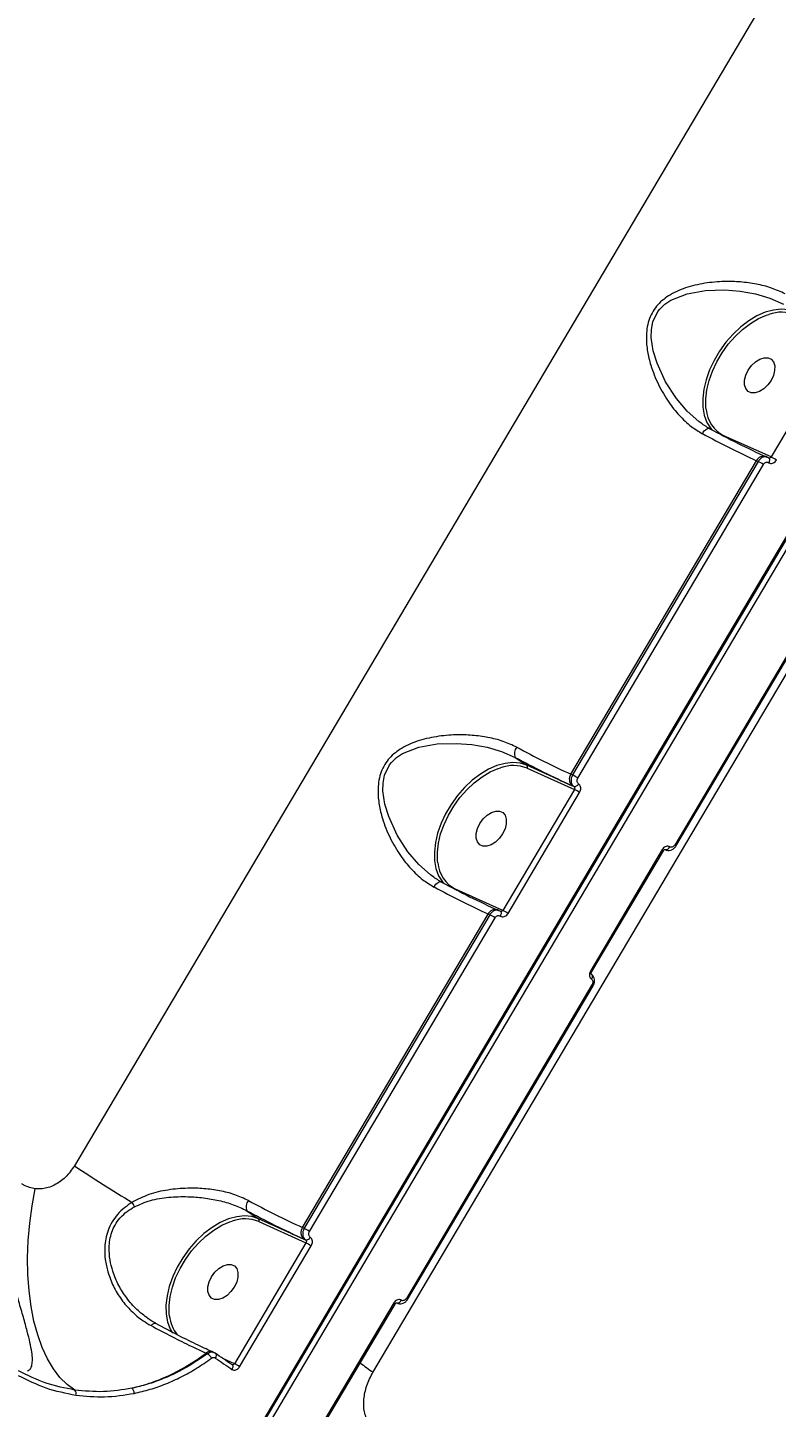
# Model space of a CAD drawing. Header units: millimetres. Extents: x -6879 to 7341, y -8047 to 7187.
# Drawn here: x 183 to 352.9, y 2121.7 to 2434.7 of the extents above; entities that cross this region are included whole.
import ezdxf

# ---------------------------------------------------------------- set-up
doc = ezdxf.new("R2010")
doc.units = ezdxf.units.MM
for name, color, linetype in [('DIKOM_ОБЪЕКТ', 7, 'Continuous'), ('DIKOM_РАЗМЕР_ЗОНА', 7, 'Continuous'), ('DIKOM_РАЗМЕР_ОБЪЕКТА', 7, 'Continuous')]:
    doc.layers.add(name, color=color, linetype=linetype)
doc.styles.add('style1', font='arial.ttf', dxfattribs={"width": 0.8})
doc.dimstyles.new('1-50', dxfattribs={"dimtxt": 300, "dimasz": 200, "dimexe": 100, "dimexo": 0, "dimgap": 100, "dimtad": 0, "dimdec": 0, "dimtxsty": 'style1', "dimcen": 0, "dimclrd": 7, "dimclre": 7, "dimadec": 1, "dimazin": 2, "dimtfac": 1, "dimtdec": 0, "dimtmove": 1, "dimatfit": 3, "dimfxl": 0, "dimlwd": 25, "dimlwe": 18, "dimarcsym": 0})

# ---------------------------------------------------------------- blocks, each defined once
blk = doc.blocks.new('*D19')
at = {"layer": 'Defpoints', "color": 0, "transparency": 16777216}
for p in [(5624.04, 6094.27), (-4435.35, 2864.29), (5624.04, -2640.11)]:
    blk.add_point(p, dxfattribs=at)
at = {"layer": 'DIKOM_РАЗМЕР_ОБЪЕКТА', "color": 7, "lineweight": 18, "transparency": 16777216}
for p, q in [((-4435.35, 2864.29), (-4435.35, 6194.27)), ((5624.04, -2640.11), (5624.04, 6194.27))]:
    blk.add_line(p, q, dxfattribs=at)
at = {"layer": 'DIKOM_РАЗМЕР_ОБЪЕКТА', "color": 7, "lineweight": 25, "transparency": 16777216}
for p, q in [((-4235.35, 6094.27), (2113.67, 6094.27)), ((5424.04, 6094.27), (3193.46, 6094.27))]:
    blk.add_line(p, q, dxfattribs=at)
at = {"layer": 'DIKOM_РАЗМЕР_ОБЪЕКТА', "color": 7, "transparency": 16777216}
for points in [[(-4235.35, 6127.6), (-4235.35, 6060.94), (-4435.35, 6094.27)], [(5424.04, 6127.6), (5424.04, 6060.94), (5624.04, 6094.27)]]:
    blk.add_solid(points, dxfattribs=at)
at = {"layer": 'DIKOM_РАЗМЕР_ОБЪЕКТА', "color": 0, "transparency": 16777216, "insert": (2653.56, 6094.27), "char_height": 300, "attachment_point": 5, "style": 'style1'}
blk.add_mtext('10100', dxfattribs=at)
blk = doc.blocks.new('*D17')
at = {"layer": 'Defpoints', "color": 0, "transparency": 16777216}
for p in [(-5935.35, 6990.27), (-5935.35, 998.27), (7340.79, -2830.86)]:
    blk.add_point(p, dxfattribs=at)
at = {"layer": 'DIKOM_РАЗМЕР_ЗОНА', "color": 7, "lineweight": 18, "transparency": 16777216}
for p, q in [((-5935.35, 998.27), (-5935.35, 7090.27)), ((7340.79, -2830.86), (7340.79, 7090.27))]:
    blk.add_line(p, q, dxfattribs=at)
at = {"layer": 'DIKOM_РАЗМЕР_ЗОНА', "color": 7, "lineweight": 25, "transparency": 16777216}
for p, q in [((-5735.35, 6990.27), (2016.67, 6990.27)), ((7140.79, 6990.27), (3096.46, 6990.27))]:
    blk.add_line(p, q, dxfattribs=at)
at = {"layer": 'DIKOM_РАЗМЕР_ЗОНА', "color": 7, "transparency": 16777216}
for points in [[(-5735.35, 7023.6), (-5735.35, 6956.94), (-5935.35, 6990.27)], [(7140.79, 7023.6), (7140.79, 6956.94), (7340.79, 6990.27)]]:
    blk.add_solid(points, dxfattribs=at)
at = {"layer": 'DIKOM_РАЗМЕР_ЗОНА', "color": 0, "transparency": 16777216, "insert": (2556.56, 6990.27), "char_height": 300, "attachment_point": 5, "style": 'style1'}
blk.add_mtext('13300', dxfattribs=at)

msp = doc.modelspace()

# ---------------------------------------------------------------- linework, layer by layer
at = {"layer": 'DIKOM_ОБЪЕКТ', "color": 7, "linetype": 'Continuous', "lineweight": 15}
for p, q in [((462.17, 2500.23), (216.67, 2085.36)), ((216.96, 2085.1), (462.46, 2499.97)), ((217.96, 2084.46), (463.47, 2499.33)), ((371.18, 2476.48), (193.65, 2176.47)), ((261.36, 2129.61), (438.89, 2429.62)), ((367.91, 2364.73), (351.68, 2337.3)), ((337.69, 2343.77), (337.77, 2343.72)), ((340.96, 2342.12), (340.92, 2342.06)), ((351.68, 2337.3), (340.96, 2342.12)), ((306.27, 2265.32), (348.37, 2336.46)), ((348.74, 2336.29), (306.64, 2265.15)), ((307.83, 2264.46), (349.93, 2335.61)), ((348.37, 2336.46), (348.74, 2336.29)), ((350.87, 2337.22), (350.48, 2337.4)), ((351.07, 2337.11), (350.87, 2337.21)), ((351.07, 2337.11), (351.12, 2337.08)), ((371.91, 2320.4), (329.81, 2249.26)), ((330.07, 2249.02), (372.17, 2320.17)), ((293.64, 2269.15), (296.25, 2267.34)), ((306.54, 2262.71), (296.25, 2267.34)), ((296.32, 2266.69), (307.04, 2261.87)), ((306.64, 2265.15), (306.27, 2265.32)), ((307.04, 2261.87), (290.81, 2234.44)), ((292, 2233.75), (308.23, 2261.18)), ((306.94, 2262.53), (306.54, 2262.71)), ((326.98, 2248.21), (310.75, 2220.78)), ((311.01, 2220.54), (327.25, 2247.97)), ((327.54, 2248.24), (327.77, 2248.14)), ((327.56, 2248.26), (327.58, 2248.25)), ((327.58, 2248.25), (327.77, 2248.15)), ((276.82, 2240.91), (276.9, 2240.86)), ((280.09, 2239.26), (280.05, 2239.2)), ((290.81, 2234.44), (280.09, 2239.26)), ((245.4, 2162.46), (287.5, 2233.6)), ((287.87, 2233.43), (245.77, 2162.29)), ((246.96, 2161.6), (289.06, 2232.75)), ((287.5, 2233.6), (287.87, 2233.43)), ((290, 2234.36), (289.61, 2234.54)), ((290.2, 2234.25), (290, 2234.35)), ((290.2, 2234.25), (290.25, 2234.22)), ((311.04, 2217.54), (268.94, 2146.4)), ((269.2, 2146.16), (311.3, 2217.31)), ((232.77, 2166.29), (235.38, 2164.48)), ((245.67, 2159.85), (235.38, 2164.48)), ((235.45, 2163.83), (246.17, 2159.01)), ((245.77, 2162.29), (245.4, 2162.46)), ((246.17, 2159.01), (229.94, 2131.58)), ((231.13, 2130.89), (247.37, 2158.32)), ((246.07, 2159.67), (245.67, 2159.85)), ((266.11, 2145.35), (249.88, 2117.92)), ((250.15, 2117.68), (266.38, 2145.11)), ((266.67, 2145.38), (266.9, 2145.28)), ((266.69, 2145.4), (266.71, 2145.39)), ((266.71, 2145.39), (266.9, 2145.29)), ((223.52, 2133.97), (223.84, 2133.82)), ((225.37, 2134.07), (225.03, 2134.22)), ((229.94, 2131.58), (227.34, 2132.74)), ((229.33, 2131.39), (229.38, 2131.36))]:
    msp.add_line(p, q, dxfattribs=at)
at = {"layer": 'DIKOM_ОБЪЕКТ', "color": 7, "linetype": 'Continuous', "lineweight": 15, "flags": 128}
for points in [[(336.01, 2344.86), (335.28, 2345.34), (332.61, 2347.73), (330.18, 2350.58), (327.74, 2354.36), (325.8, 2358.57), (324.94, 2361.42), (324.49, 2364.42), (324.53, 2366.19), (324.86, 2367.97), (325.98, 2370.3), (326.41, 2370.84), (327.56, 2371.95), (328.93, 2372.87), (332.6, 2374.32), (336.77, 2375.05), (341.14, 2375.19), (344.65, 2374.92), (348.16, 2374.31), (351.42, 2373.37), (354.51, 2372.01), (354.51, 2372.01)], [(357.12, 2370.2), (355.62, 2370.67), (353.97, 2370.82), (352.2, 2370.64), (350.35, 2370.13), (348.47, 2369.31), (346.59, 2368.19), (344.77, 2366.8), (343.03, 2365.17), (341.42, 2363.34), (339.97, 2361.34), (338.72, 2359.23), (337.69, 2357.05), (336.91, 2354.84), (336.4, 2352.66), (336.16, 2350.56), (336.2, 2348.57), (336.52, 2346.76), (337.12, 2345.15), (337.97, 2343.79), (338.25, 2343.46)], [(336.96, 2348.11), (336.9, 2348.58), (336.86, 2350.5), (337.09, 2352.54), (337.59, 2354.65), (338.35, 2356.79), (339.34, 2358.91), (340.56, 2360.96), (341.96, 2362.9), (343.52, 2364.67), (345.21, 2366.25), (346.98, 2367.6), (348.8, 2368.69), (350.63, 2369.48), (351.14, 2369.65)], [(351.65, 2354.68), (350.9, 2353.64), (350, 2352.77), (349.03, 2352.16), (348.07, 2351.84), (347.18, 2351.85), (346.45, 2352.18), (345.93, 2352.81), (345.66, 2353.68), (345.67, 2354.72), (345.96, 2355.86), (346.5, 2356.99), (347.25, 2358.03), (348.14, 2358.89), (349.11, 2359.51), (350.08, 2359.82), (350.97, 2359.82), (351.7, 2359.49), (352.22, 2358.86), (352.48, 2357.99), (352.47, 2356.95), (352.19, 2355.81), (351.65, 2354.68)], [(336.08, 2342.59), (336.29, 2342.92), (336.52, 2343.2), (336.76, 2343.45), (337, 2343.63), (337.22, 2343.76), (337.43, 2343.81), (337.62, 2343.8), (337.69, 2343.77)], [(351.12, 2337.08), (351.17, 2337.04), (351.24, 2336.95), (351.29, 2336.83), (351.31, 2336.69), (351.3, 2336.53), (351.26, 2336.35), (351.2, 2336.18), (351.11, 2336.01)], [(275.14, 2242), (274.41, 2242.48), (271.74, 2244.86), (269.31, 2247.72), (266.87, 2251.5), (264.93, 2255.71), (264.07, 2258.56), (263.63, 2261.56), (263.66, 2263.33), (263.99, 2265.11), (265.12, 2267.44), (265.54, 2267.98), (266.69, 2269.09), (268.06, 2270.01), (271.74, 2271.46), (275.9, 2272.19), (280.27, 2272.33), (283.78, 2272.06), (287.29, 2271.45), (290.55, 2270.51), (293.64, 2269.15), (293.64, 2269.15)], [(296.25, 2267.34), (294.75, 2267.81), (293.1, 2267.96), (291.33, 2267.78), (289.48, 2267.27), (287.6, 2266.45), (285.73, 2265.33), (283.9, 2263.94), (282.16, 2262.31), (280.55, 2260.48), (279.1, 2258.48), (277.85, 2256.37), (276.82, 2254.19), (276.04, 2251.98), (275.53, 2249.8), (275.29, 2247.7), (275.33, 2245.71), (275.65, 2243.9), (276.25, 2242.29), (277.1, 2240.93), (277.38, 2240.6)], [(276.09, 2245.25), (276.03, 2245.72), (275.99, 2247.64), (276.22, 2249.68), (276.72, 2251.79), (277.48, 2253.93), (278.48, 2256.05), (279.69, 2258.1), (281.09, 2260.04), (282.65, 2261.81), (284.34, 2263.39), (286.11, 2264.74), (287.93, 2265.83), (289.76, 2266.62), (290.27, 2266.79)], [(290.78, 2251.82), (290.03, 2250.78), (289.14, 2249.91), (288.16, 2249.3), (287.2, 2248.98), (286.31, 2248.99), (285.58, 2249.32), (285.06, 2249.95), (284.8, 2250.82), (284.81, 2251.86), (285.09, 2253), (285.63, 2254.13), (286.38, 2255.17), (287.27, 2256.03), (288.25, 2256.65), (289.21, 2256.96), (290.1, 2256.96), (290.83, 2256.63), (291.35, 2256), (291.61, 2255.13), (291.6, 2254.09), (291.32, 2252.95), (290.78, 2251.82)], [(275.21, 2239.73), (275.42, 2240.06), (275.65, 2240.34), (275.89, 2240.59), (276.13, 2240.77), (276.36, 2240.9), (276.57, 2240.95), (276.75, 2240.94), (276.82, 2240.91)], [(290.25, 2234.22), (290.3, 2234.18), (290.37, 2234.09), (290.42, 2233.97), (290.44, 2233.82), (290.43, 2233.67), (290.39, 2233.49), (290.33, 2233.32), (290.24, 2233.15)], [(310.9, 2219.93), (310.94, 2219.9), (311.03, 2219.8), (311.08, 2219.67), (311.11, 2219.52), (311.11, 2219.36), (311.07, 2219.18), (311.01, 2219.01), (310.93, 2218.83)], [(193.72, 2125.6), (191.99, 2126.83), (190.37, 2128.43), (188.88, 2130.38), (187.53, 2132.66), (186.34, 2135.24), (185.32, 2138.11), (184.48, 2141.23), (183.82, 2144.58), (183.36, 2148.11), (183.1, 2151.8), (183.03, 2155.61), (183.17, 2159.5), (183.51, 2163.43), (184.05, 2167.37), (184.78, 2171.27)], [(235.38, 2164.48), (233.88, 2164.95), (232.23, 2165.1), (230.46, 2164.92), (228.62, 2164.41), (226.73, 2163.59), (224.86, 2162.47), (223.03, 2161.08), (221.29, 2159.45), (219.68, 2157.62), (218.23, 2155.62), (216.98, 2153.51), (215.95, 2151.33), (215.17, 2149.12), (214.66, 2146.94), (214.42, 2144.84), (214.46, 2142.85), (214.78, 2141.04), (215.38, 2139.43), (215.91, 2138.52)], [(215.22, 2142.39), (215.17, 2142.86), (215.12, 2144.78), (215.36, 2146.82), (215.86, 2148.93), (216.61, 2151.07), (217.61, 2153.19), (218.82, 2155.24), (220.22, 2157.18), (221.79, 2158.95), (223.47, 2160.53), (225.24, 2161.88), (227.06, 2162.97), (228.89, 2163.76), (229.4, 2163.93)], [(229.91, 2148.96), (229.16, 2147.92), (228.27, 2147.05), (227.3, 2146.44), (226.33, 2146.12), (225.44, 2146.13), (224.71, 2146.46), (224.19, 2147.09), (223.93, 2147.96), (223.94, 2149), (224.22, 2150.14), (224.76, 2151.27), (225.51, 2152.31), (226.41, 2153.17), (227.38, 2153.79), (228.34, 2154.1), (229.23, 2154.1), (229.96, 2153.77), (230.48, 2153.14), (230.75, 2152.27), (230.73, 2151.23), (230.45, 2150.09), (229.91, 2148.96)], [(211.02, 2140.23), (211.19, 2140.4), (211.35, 2140.54), (211.51, 2140.65), (211.66, 2140.73), (211.8, 2140.77), (211.93, 2140.78), (212.04, 2140.76), (212.13, 2140.7)], [(225.57, 2133.96), (225.66, 2133.89), (225.74, 2133.8), (225.78, 2133.68), (225.8, 2133.54), (225.79, 2133.38), (225.75, 2133.21), (225.69, 2133.04), (225.6, 2132.86)], [(229.33, 2131.39), (228.86, 2131.71), (228.4, 2132.03), (227.93, 2132.35), (227.46, 2132.67), (226.99, 2132.99), (226.51, 2133.31), (226.04, 2133.63), (225.57, 2133.96)], [(225.6, 2132.86), (226.07, 2132.54), (226.55, 2132.22), (227.02, 2131.9), (227.49, 2131.57), (227.96, 2131.25), (228.43, 2130.93), (228.9, 2130.61), (229.37, 2130.29)], [(229.38, 2131.36), (229.43, 2131.32), (229.5, 2131.23), (229.55, 2131.11), (229.57, 2130.96), (229.56, 2130.81), (229.52, 2130.63), (229.46, 2130.46), (229.37, 2130.29)]]:
    msp.add_lwpolyline(points, dxfattribs=at)
at = {"layer": 'DIKOM_ОБЪЕКТ', "color": 7, "linetype": 'Continuous', "lineweight": 15}
for centre, radius, start, end in [((354.02, 2361.52), 8.63, 68.4615, 109.5316), ((344.35, 2348.72), 7.42, 184.6868, 242.7901), ((435.72, 2526.97), 209.58, 241.6114, 245.3657), ((442.38, 2537.28), 220.02, 241.6111, 245.366), ((349.94, 2335.76), 1.73, 71.873, 155.7645), ((344.79, 2328.05), 9.15, 55.7648, 64.374), ((347.75, 2329.1), 9.09, 55.7119, 64.4061), ((295.66, 2270.03), 2.2, 139.691, 203.5353), ((393.59, 2455.75), 209.49, 241.6102, 245.366), ((293.15, 2258.67), 8.62, 68.458, 109.535), ((398.2, 2462.62), 219.92, 241.6103, 245.3669), ((295.92, 2266.98), 0.493, 324.418, 47.6317), ((307.87, 2264.17), 1.97, 144.4411, 227.6143), ((302.7, 2256.93), 9.12, 55.7506, 64.3882), ((307.06, 2263.53), 1, 262.905, 337.8084), ((303.1, 2253.65), 9.11, 55.719, 64.3904), ((326.67, 2247.59), 0.687, 33.3449, 63.4548), ((327.77, 2249.22), 0.991, 258.844, 336.8811), ((329.5, 2248.65), 0.683, 33.4228, 63.3262), ((283.48, 2245.86), 7.42, 184.6896, 242.7889), ((374.79, 2423.98), 209.43, 241.6099, 245.3668), ((381.51, 2434.43), 220.03, 241.6112, 245.3659), ((289.07, 2232.9), 1.73, 71.8673, 155.7703), ((283.93, 2225.2), 9.13, 55.7575, 64.3813), ((286.86, 2226.2), 9.13, 55.728, 64.3814), ((310.45, 2220.17), 0.677, 33.0794, 63.6376), ((310.74, 2216.94), 0.674, 33.1916, 63.5027), ((400.87, 2489.03), 375.01, 236.4561, 238.8242), ((196.76, 2162.22), 11.62, 25.308, 30.8226), ((234.79, 2167.17), 2.2, 139.6962, 203.536), ((332.71, 2352.87), 209.47, 241.6103, 245.3664), ((232.29, 2155.81), 8.62, 68.4572, 109.5358), ((337.35, 2359.78), 219.94, 241.6105, 245.3666), ((235.05, 2164.11), 0.494, 324.4474, 47.6022), ((247, 2161.31), 1.97, 144.4368, 227.6186), ((241.85, 2154.09), 9.09, 55.7381, 64.4007), ((246.2, 2160.67), 1, 262.886, 337.8177), ((242.22, 2150.77), 9.13, 55.728, 64.3814), ((265.81, 2144.73), 0.685, 33.323, 63.5021), ((266.9, 2146.36), 0.99, 258.8164, 336.8991), ((268.63, 2145.79), 0.683, 33.4458, 63.3322), ((223.42, 2143.25), 8.25, 186.0221, 218.523), ((224.49, 2132.85), 1.48, 68.2425, 130.7569), ((222.59, 2131.85), 2.33, 24.1229, 57.6977), ((226, 2123.36), 9.12, 55.7189, 64.3855), ((329.34, 2223.52), 115.93, 232.3238, 234.0999), ((205.75, 2124.89), 1.46, 358.38, 50.4062), ((192.91, 2124.82), 1.13, 340.3967, 43.8709)]:
    msp.add_arc(centre, radius, start, end, dxfattribs=at)
for points, knots in [([(-378.21, 2407.52), (-377.37, 2407.49), (-375.1, 2407.41), (-370.52, 2406.74), (-364.2, 2405.33), (-356.76, 2403.24), (-348.18, 2400.45), (-338.47, 2396.96), (-327.84, 2392.84), (-316.35, 2388.12), (-304.07, 2382.84), (-290.81, 2376.92), (-276.57, 2370.35), (-261.38, 2363.13), (-245.56, 2355.44), (-229.19, 2347.29), (-212.36, 2338.75), (-194.77, 2329.66), (-176.47, 2320.05), (-157.5, 2309.93), (-138.51, 2299.64), (-119.58, 2289.25), (-100.79, 2278.81), (-81.62, 2268.02), (-62.1, 2256.91), (-42.29, 2245.5), (-22.37, 2233.89), (-2.38, 2222.11), (17.62, 2210.2), (37.67, 2198.11), (57.73, 2185.89), (77.71, 2173.56), (97.18, 2161.41), (116.08, 2149.47), (134.36, 2137.77), (152.34, 2126.12), (169.93, 2114.57), (187.05, 2103.16), (202.39, 2092.78), (211.74, 2086.34), (215.87, 2083.49)], [0, 0, 0, 0, 0.0156515, 0.0421674, 0.0687037, 0.0952198, 0.122506, 0.1498141, 0.1771006, 0.2036165, 0.2301528, 0.2566687, 0.2839552, 0.3112634, 0.3385495, 0.3650654, 0.391602, 0.418118, 0.4454041, 0.4727126, 0.4999988, 0.52556, 0.5511396, 0.5767008, 0.6029495, 0.629218, 0.6554666, 0.6819827, 0.7085192, 0.7350352, 0.7623214, 0.78963, 0.816916, 0.8434322, 0.8699686, 0.8964847, 0.9237711, 0.9510795, 0.9783657, 1, 1, 1, 1]), ([(215.81, 2084.61), (211.69, 2087.45), (202.44, 2093.81), (187.31, 2104.05), (170.48, 2115.27), (153, 2126.75), (134.98, 2138.44), (116.49, 2150.27), (97.58, 2162.22), (78.28, 2174.27), (58.63, 2186.39), (38.7, 2198.55), (18.57, 2210.68), (-1.66, 2222.74), (-21.68, 2234.54), (-41.45, 2246.06), (-60.95, 2257.29), (-80.37, 2268.35), (-99.62, 2279.18), (-118.62, 2289.75), (-137.55, 2300.15), (-156.37, 2310.34), (-175.03, 2320.29), (-193.24, 2329.86), (-210.92, 2339), (-227.98, 2347.67), (-244.37, 2355.83), (-260.05, 2363.46), (-275, 2370.56), (-289.18, 2377.11), (-302.53, 2383.08), (-314.99, 2388.44), (-325.78, 2392.87), (-335.06, 2396.49), (-343.03, 2399.43), (-350.34, 2401.94), (-357.07, 2404.06), (-363.07, 2405.68), (-366.88, 2406.62), (-368.46, 2406.87), (-368.49, 2406.87)], [0, 0, 0, 0, 0.022643, 0.050731, 0.078907, 0.107128, 0.135349, 0.163525, 0.191612, 0.2197, 0.247876, 0.276097, 0.304318, 0.332494, 0.360581, 0.387634, 0.414765, 0.441936, 0.469108, 0.496239, 0.523291, 0.551379, 0.579555, 0.607776, 0.635996, 0.664172, 0.69226, 0.720347, 0.748523, 0.776744, 0.804965, 0.833141, 0.861229, 0.883988, 0.90677, 0.929552, 0.952311, 0.975868, 0.999452, 1, 1, 1, 1]), ([(354.85, 2374.31), (353.83, 2374.78), (351.8, 2375.73), (348.35, 2376.59), (344.76, 2377.07), (340.81, 2377.17), (336.59, 2376.81), (332.27, 2375.8), (328.5, 2374.13), (325.98, 2372.02), (324.63, 2369.99), (323.88, 2368.26), (323.46, 2366.37), (323.31, 2364.01), (323.57, 2361.23), (324.46, 2357.63), (326.03, 2353.69), (328.26, 2349.87), (330.79, 2346.69), (333.35, 2344.25), (335.22, 2343.11), (336.08, 2342.59)], [0, 0, 0, 0, 0.055475, 0.111022, 0.166497, 0.222005, 0.290023, 0.357963, 0.422676, 0.477408, 0.505247, 0.533095, 0.56271, 0.592375, 0.640429, 0.688581, 0.760326, 0.832061, 0.891002, 0.949867, 1, 1, 1, 1]), ([(337.71, 2343.8), (337.32, 2344), (336.73, 2344.29), (336.19, 2344.7), (336.01, 2344.84)], [0, 0, 0, 0, 0.663726, 1, 1, 1, 1]), ([(350.87, 2337.21), (350.83, 2337.23), (350.64, 2337.33), (350.22, 2337.35), (349.66, 2337.2), (349.13, 2336.84), (348.87, 2336.48), (348.74, 2336.29)], [0, 0, 0, 0, 0.055477, 0.291743, 0.527847, 0.763951, 1, 1, 1, 1]), ([(349.93, 2335.61), (350, 2335.7), (350.13, 2335.88), (350.39, 2336.06), (350.68, 2336.14), (350.93, 2336.11), (351.06, 2336.04), (351.11, 2336.01)], [0, 0, 0, 0, 0.2141502, 0.4286336, 0.643177, 0.8581127, 1, 1, 1, 1]), ([(351.11, 2336.01), (351.19, 2335.96), (351.38, 2335.85), (351.76, 2335.81), (352.18, 2335.93), (352.58, 2336.2), (352.77, 2336.47), (352.87, 2336.61)], [0, 0, 0, 0, 0.141827, 0.356682, 0.57132, 0.785739, 1, 1, 1, 1]), ([(351.68, 2337.3), (351.64, 2337.25), (351.58, 2337.16), (351.44, 2337.07), (351.3, 2337.04), (351.19, 2337.05), (351.13, 2337.07), (351.13, 2337.08)], [0, 0, 0, 0, 0.235977, 0.472453, 0.709243, 0.946301, 1, 1, 1, 1]), ([(293.98, 2271.45), (292.96, 2271.92), (290.93, 2272.87), (287.48, 2273.73), (283.89, 2274.21), (279.95, 2274.31), (275.72, 2273.95), (271.41, 2272.94), (267.63, 2271.27), (265.12, 2269.16), (263.76, 2267.13), (263.01, 2265.4), (262.6, 2263.51), (262.44, 2261.15), (262.7, 2258.37), (263.59, 2254.76), (265.16, 2250.83), (267.4, 2247.01), (269.93, 2243.83), (272.48, 2241.39), (274.35, 2240.25), (275.21, 2239.73)], [0, 0, 0, 0, 0.055478, 0.111027, 0.166499, 0.222008, 0.290025, 0.357964, 0.422676, 0.477409, 0.505249, 0.533097, 0.562712, 0.592377, 0.640431, 0.688583, 0.760328, 0.832063, 0.891001, 0.949868, 1, 1, 1, 1]), ([(306.64, 2265.15), (306.57, 2265.02), (306.4, 2264.69), (306.27, 2264.1), (306.31, 2263.46), (306.53, 2262.89), (306.8, 2262.65), (306.94, 2262.53)], [0, 0, 0, 0, 0.140738, 0.355441, 0.570265, 0.785155, 1, 1, 1, 1]), ([(307.99, 2263.15), (307.92, 2263.21), (307.79, 2263.33), (307.67, 2263.62), (307.65, 2263.94), (307.71, 2264.23), (307.8, 2264.4), (307.83, 2264.46)], [0, 0, 0, 0, 0.215203, 0.430133, 0.644937, 0.859478, 1, 1, 1, 1]), ([(306.94, 2262.53), (306.98, 2262.5), (307.05, 2262.44), (307.11, 2262.29), (307.13, 2262.13), (307.1, 2261.98), (307.06, 2261.9), (307.04, 2261.87)], [0, 0, 0, 0, 0.215626, 0.430534, 0.645326, 0.859556, 1, 1, 1, 1]), ([(308.23, 2261.18), (308.29, 2261.28), (308.41, 2261.52), (308.51, 2261.97), (308.48, 2262.45), (308.31, 2262.88), (308.1, 2263.06), (307.99, 2263.15)], [0, 0, 0, 0, 0.140609, 0.355102, 0.56989, 0.784913, 1, 1, 1, 1]), ([(328.68, 2248.84), (328.61, 2248.88), (328.42, 2248.98), (328.07, 2249.01), (327.66, 2248.89), (327.27, 2248.62), (327.08, 2248.34), (326.98, 2248.21)], [0, 0, 0, 0, 0.1419695, 0.356787, 0.5713836, 0.7857813, 1, 1, 1, 1]), ([(327.25, 2247.97), (327.25, 2247.98), (327.29, 2248.04), (327.37, 2248.14), (327.48, 2248.23), (327.56, 2248.26), (327.57, 2248.27), (327.57, 2248.27)], [0, 0, 0, 0, 0.039642, 0.273474, 0.507756, 0.761994, 1, 1, 1, 1]), ([(327.78, 2248.16), (327.83, 2248.13), (328.05, 2248), (328.54, 2247.98), (329.14, 2248.13), (329.69, 2248.48), (329.94, 2248.84), (330.07, 2249.02)], [0, 0, 0, 0, 0.0662416, 0.2954385, 0.5216936, 0.7604219, 1, 1, 1, 1]), ([(329.81, 2249.26), (329.75, 2249.16), (329.62, 2248.98), (329.36, 2248.8), (329.09, 2248.72), (328.85, 2248.74), (328.73, 2248.81), (328.68, 2248.84)], [0, 0, 0, 0, 0.214291, 0.428672, 0.643277, 0.858246, 1, 1, 1, 1]), ([(276.84, 2240.94), (276.45, 2241.14), (275.87, 2241.43), (275.32, 2241.84), (275.14, 2241.98)], [0, 0, 0, 0, 0.663766, 1, 1, 1, 1]), ([(290, 2234.35), (289.96, 2234.37), (289.77, 2234.47), (289.35, 2234.49), (288.79, 2234.34), (288.26, 2233.98), (288, 2233.62), (287.87, 2233.43)], [0, 0, 0, 0, 0.055602, 0.291806, 0.527871, 0.763916, 1, 1, 1, 1]), ([(289.06, 2232.75), (289.13, 2232.84), (289.26, 2233.02), (289.53, 2233.2), (289.81, 2233.28), (290.06, 2233.25), (290.19, 2233.18), (290.24, 2233.15)], [0, 0, 0, 0, 0.214252, 0.428622, 0.64318, 0.858059, 1, 1, 1, 1]), ([(290.24, 2233.15), (290.32, 2233.1), (290.51, 2232.99), (290.89, 2232.95), (291.31, 2233.07), (291.71, 2233.34), (291.91, 2233.61), (292, 2233.75)], [0, 0, 0, 0, 0.141829, 0.356683, 0.571312, 0.785736, 1, 1, 1, 1]), ([(290.81, 2234.44), (290.78, 2234.39), (290.71, 2234.3), (290.57, 2234.21), (290.43, 2234.18), (290.32, 2234.19), (290.27, 2234.21), (290.26, 2234.22)], [0, 0, 0, 0, 0.236054, 0.472252, 0.7091, 0.946439, 1, 1, 1, 1]), ([(310.75, 2220.78), (310.7, 2220.68), (310.57, 2220.43), (310.47, 2219.99), (310.48, 2219.52), (310.63, 2219.1), (310.83, 2218.92), (310.93, 2218.83)], [0, 0, 0, 0, 0.140622, 0.355103, 0.569785, 0.784869, 1, 1, 1, 1]), ([(311.29, 2217.31), (311.4, 2217.51), (311.62, 2217.95), (311.66, 2218.69), (311.45, 2219.35), (311.15, 2219.78), (310.9, 2219.91), (310.83, 2219.95)], [0, 0, 0, 0, 0.2184655, 0.4819839, 0.7086981, 0.9197463, 1, 1, 1, 1]), ([(310.91, 2219.92), (310.91, 2219.92), (310.92, 2219.91), (310.89, 2219.97), (310.88, 2220.09), (310.89, 2220.24), (310.94, 2220.4), (310.99, 2220.5), (311.02, 2220.54)], [0, 0, 0, 0, 0.142741, 0.345603, 0.514038, 0.677508, 0.853259, 1, 1, 1, 1]), ([(310.93, 2218.83), (310.99, 2218.78), (311.12, 2218.66), (311.22, 2218.38), (311.23, 2218.06), (311.16, 2217.77), (311.08, 2217.61), (311.04, 2217.54)], [0, 0, 0, 0, 0.215094, 0.430195, 0.644948, 0.859475, 1, 1, 1, 1]), ([(193.65, 2176.47), (193.01, 2175.56), (191.76, 2173.77), (189.16, 2171.97), (186.74, 2171.18), (185.3, 2171.25), (184.78, 2171.27)], [0, 0, 0, 0, 0.288572, 0.571625, 0.847037, 1, 1, 1, 1]), ([(184.78, 2171.27), (183.89, 2171.46), (182.91, 2171.68), (181.96, 2172.23), (181.8, 2172.34), (181.72, 2172.39)], [0, 0, 0, 0, 0.821713, 0.907807, 1, 1, 1, 1]), ([(233.11, 2168.59), (232.1, 2169.06), (230.06, 2170.01), (226.61, 2170.87), (223.02, 2171.35), (219.08, 2171.45), (214.86, 2171.08), (210.53, 2170.14), (207.98, 2168.82), (206.74, 2168.18)], [0, 0, 0, 0, 0.1316596, 0.2634908, 0.3951395, 0.5268775, 0.6883012, 0.8495367, 1, 1, 1, 1]), ([(206.74, 2168.18), (206.15, 2167.79), (204.96, 2166.99), (203.42, 2165.51), (202.14, 2163.76), (200.98, 2161.3), (200.44, 2158.36), (200.58, 2155.19), (201.22, 2152.18), (202.43, 2149.09), (204.23, 2146.09), (206.51, 2143.45), (208.81, 2141.51), (210.41, 2140.58), (211.02, 2140.23)], [0, 0, 0, 0, 0.060372, 0.122045, 0.182587, 0.245205, 0.354864, 0.435816, 0.519106, 0.621346, 0.726603, 0.829724, 0.935581, 1, 1, 1, 1]), ([(210.37, 2141.79), (209.49, 2142.46), (207.71, 2143.83), (205.48, 2146.4), (203.63, 2149.3), (202.38, 2152.24), (201.66, 2155.14), (201.41, 2158.14), (201.84, 2160.87), (202.83, 2163.09), (203.6, 2164.17), (204.51, 2165.19), (205.55, 2166.15), (206.69, 2166.84), (207.27, 2167.19)], [0, 0, 0, 0, 0.112264, 0.227374, 0.338517, 0.452582, 0.539416, 0.628477, 0.743637, 0.802216, 0.86291, 0.871644, 0.934941, 1, 1, 1, 1]), ([(207.27, 2167.19), (208.45, 2167.71), (210.92, 2168.8), (215.06, 2169.41), (219.12, 2169.55), (222.95, 2169.26), (226.41, 2168.65), (229.77, 2167.72), (231.76, 2166.77), (232.77, 2166.29)], [0, 0, 0, 0, 0.146375, 0.305495, 0.468989, 0.600897, 0.735096, 0.865701, 1, 1, 1, 1]), ([(183.03, 2129.96), (183.26, 2130.09), (183.72, 2130.35), (184.06, 2131.26), (184.16, 2132.52), (184, 2134.23), (183.59, 2136.36), (182.94, 2139.01), (182.08, 2142.12), (181, 2145.81), (179.77, 2149.97), (178.57, 2154.11), (177.46, 2157.95), (176.69, 2160.2), (176.3, 2161.33)], [0, 0, 0, 0, 0.066885, 0.13557, 0.205538, 0.277108, 0.356054, 0.436725, 0.528015, 0.621256, 0.727997, 0.837101, 0.917984, 1, 1, 1, 1]), ([(245.77, 2162.29), (245.71, 2162.16), (245.53, 2161.83), (245.41, 2161.24), (245.44, 2160.6), (245.66, 2160.03), (245.94, 2159.79), (246.07, 2159.67)], [0, 0, 0, 0, 0.14071, 0.355447, 0.570276, 0.785172, 1, 1, 1, 1]), ([(247.13, 2160.29), (247.06, 2160.35), (246.92, 2160.47), (246.8, 2160.76), (246.78, 2161.08), (246.84, 2161.37), (246.93, 2161.54), (246.96, 2161.6)], [0, 0, 0, 0, 0.215089, 0.430141, 0.64503, 0.859469, 1, 1, 1, 1]), ([(247.37, 2158.32), (247.42, 2158.42), (247.55, 2158.66), (247.64, 2159.11), (247.61, 2159.59), (247.44, 2160.02), (247.23, 2160.2), (247.13, 2160.29)], [0, 0, 0, 0, 0.140591, 0.355092, 0.569886, 0.78482, 1, 1, 1, 1]), ([(246.07, 2159.67), (246.11, 2159.64), (246.18, 2159.58), (246.25, 2159.43), (246.26, 2159.27), (246.23, 2159.12), (246.19, 2159.04), (246.17, 2159.01)], [0, 0, 0, 0, 0.215523, 0.430803, 0.645408, 0.859628, 1, 1, 1, 1]), ([(267.81, 2145.98), (267.74, 2146.02), (267.55, 2146.12), (267.2, 2146.15), (266.79, 2146.03), (266.4, 2145.76), (266.21, 2145.48), (266.11, 2145.35)], [0, 0, 0, 0, 0.141842, 0.356797, 0.571349, 0.785702, 1, 1, 1, 1]), ([(266.38, 2145.11), (266.38, 2145.12), (266.42, 2145.18), (266.5, 2145.28), (266.61, 2145.37), (266.69, 2145.4), (266.7, 2145.41), (266.7, 2145.41)], [0, 0, 0, 0, 0.039527, 0.27359, 0.508167, 0.761958, 1, 1, 1, 1]), ([(266.91, 2145.3), (266.96, 2145.27), (267.18, 2145.14), (267.67, 2145.12), (268.27, 2145.26), (268.82, 2145.62), (269.07, 2145.98), (269.2, 2146.16)], [0, 0, 0, 0, 0.066273, 0.295453, 0.521684, 0.76036, 1, 1, 1, 1]), ([(268.94, 2146.4), (268.88, 2146.3), (268.75, 2146.12), (268.49, 2145.94), (268.22, 2145.86), (267.98, 2145.88), (267.86, 2145.95), (267.81, 2145.98)], [0, 0, 0, 0, 0.214235, 0.428603, 0.643273, 0.857993, 1, 1, 1, 1]), ([(212.09, 2140.78), (211.7, 2140.97), (211.06, 2141.29), (210.49, 2141.73), (210.26, 2141.91)], [0, 0, 0, 0, 0.609555, 1, 1, 1, 1]), ([(211.02, 2140.23), (212.63, 2139.38), (215.88, 2137.65), (219.72, 2135.74), (222.19, 2134.57), (223.24, 2134.09), (223.52, 2133.97)], [0, 0, 0, 0, 0.341505, 0.692999, 0.918016, 1, 1, 1, 1]), ([(225.23, 2134.11), (224.08, 2134.64), (221.67, 2135.75), (217.26, 2137.96), (213.86, 2139.78), (212.13, 2140.7)], [0, 0, 0, 0, 0.306979, 0.648479, 1, 1, 1, 1]), ([(206.68, 2126.01), (208.19, 2126.41), (211.23, 2127.2), (215.58, 2129.06), (219.71, 2131.28), (222.25, 2133.07), (223.52, 2133.97)], [0, 0, 0, 0, 0.259852, 0.52284, 0.76023, 1, 1, 1, 1]), ([(223.84, 2133.82), (221.69, 2132.39), (218.45, 2130.21), (213.81, 2128.13), (210.26, 2126.85), (207.86, 2126.29), (206.68, 2126.01)], [0, 0, 0, 0, 0.395166, 0.598661, 0.802164, 1, 1, 1, 1]), ([(207.21, 2124.84), (208.42, 2125.13), (210.83, 2125.69), (214.39, 2126.96), (217.91, 2128.55), (221.38, 2130.47), (223.6, 2132.03), (224.72, 2132.81)], [0, 0, 0, 0, 0.1978304, 0.3955017, 0.5931646, 0.7965877, 1, 1, 1, 1]), ([(225.37, 2134.05), (225.22, 2134.11), (224.91, 2134.22), (224.36, 2134.15), (224.01, 2133.93), (223.84, 2133.82)], [0, 0, 0, 0, 0.296678, 0.648312, 1, 1, 1, 1]), ([(224.72, 2132.81), (224.81, 2132.86), (224.99, 2132.97), (225.28, 2133), (225.48, 2132.94), (225.58, 2132.88), (225.6, 2132.86)], [0, 0, 0, 0, 0.305681, 0.611637, 0.917832, 1, 1, 1, 1]), ([(225.57, 2133.96), (225.53, 2133.98), (225.47, 2134.03), (225.39, 2134.05), (225.37, 2134.05)], [0, 0, 0, 0, 0.630888, 1, 1, 1, 1]), ([(180.92, 2128.93), (182.98, 2127.89), (187.15, 2125.78), (191.68, 2124.89), (193.97, 2124.44)], [0, 0, 0, 0, 0.493785, 1, 1, 1, 1]), ([(193.72, 2125.6), (191.53, 2126.03), (187.1, 2126.89), (183.02, 2128.95), (180.95, 2129.99)], [0, 0, 0, 0, 0.493745, 1, 1, 1, 1]), ([(229.37, 2130.29), (229.45, 2130.24), (229.65, 2130.13), (230.02, 2130.09), (230.44, 2130.21), (230.84, 2130.48), (231.04, 2130.75), (231.13, 2130.89)], [0, 0, 0, 0, 0.141829, 0.3568, 0.571387, 0.785736, 1, 1, 1, 1]), ([(229.94, 2131.58), (229.91, 2131.53), (229.84, 2131.44), (229.71, 2131.35), (229.56, 2131.32), (229.45, 2131.33), (229.4, 2131.35), (229.39, 2131.36)], [0, 0, 0, 0, 0.236138, 0.472315, 0.708998, 0.946317, 1, 1, 1, 1]), ([(259.85, 2119.32), (259.69, 2119.76), (259.26, 2120.99), (259.2, 2123.5), (259.84, 2126.65), (260.85, 2128.62), (261.36, 2129.61)], [0, 0, 0, 0, 0.152957, 0.428364, 0.711429, 1, 1, 1, 1]), ([(206.68, 2126.01), (204.54, 2125.66), (200.19, 2124.95), (195.9, 2125.38), (193.72, 2125.6)], [0, 0, 0, 0, 0.494168, 1, 1, 1, 1]), ([(193.97, 2124.44), (196.14, 2124.22), (200.53, 2123.77), (204.97, 2124.48), (207.21, 2124.84)], [0, 0, 0, 0, 0.494181, 1, 1, 1, 1])]:
    msp.add_open_spline(points, degree=3, knots=knots, dxfattribs=at)

# ---------------------------------------------------------------- dimensions: what is measured, and where the dimension line sits
at = {"layer": 'DIKOM_РАЗМЕР_ЗОНА'}
dim = msp.add_linear_dim(base=(-5935.35, 6990.27), p1=(7340.79, -2830.86), p2=(-5935.35, 998.27), text='13300', dimstyle='1-50', override={"dimscale": 1, "dimtix": 0, "dimtofl": 1, "dimtmove": 1, "dimatfit": 3}, dxfattribs=at)
dim.commit()
dim.dimension.update_dxf_attribs({"geometry": '*D17', "text_midpoint": (2556.56, 6990.27), "dimtype": 160})
at = {"layer": 'DIKOM_РАЗМЕР_ОБЪЕКТА'}
dim = msp.add_linear_dim(base=(5624.04, 6094.27), p1=(-4435.35, 2864.29), p2=(5624.04, -2640.11), text='10100', dimstyle='1-50', override={"dimscale": 1, "dimtix": 0, "dimtofl": 1, "dimtmove": 1, "dimatfit": 3}, dxfattribs=at)
dim.commit()
dim.dimension.update_dxf_attribs({"geometry": '*D19', "text_midpoint": (2653.56, 6094.27), "dimtype": 160})

doc.saveas('drawing.dxf')
